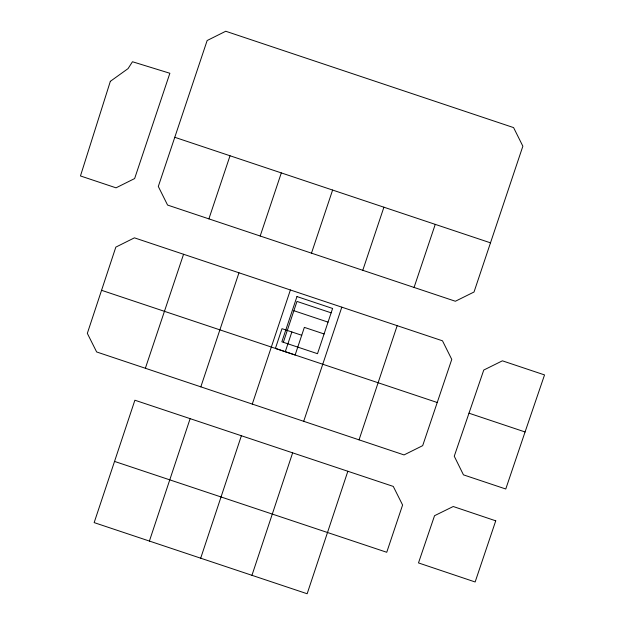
<?xml version="1.0" encoding="UTF-8"?>
<svg xmlns="http://www.w3.org/2000/svg" width="625" height="625" viewBox="0 0 625 625"><rect width="100%" height="100%" fill="white"/><g stroke="black" fill="none" stroke-linecap="round" stroke-linejoin="round"><path stroke-width="0.94" d="M114.539 461.414L134.883 400.219L393.273 486.414L402.594 505.016L386.742 552.273L114.539 461.414L94.156 522.609L307.156 593.75L347.844 471.273M149.398 541.078L190.133 418.648M241.383 435.742L200.695 558.18M292.641 452.844L251.953 575.32M174.781 137.297L207.148 40.523L225.742 31.25L513.586 127.602L522.859 146.195L474.023 292.008L455.383 301.25L167.578 205.062L158.305 186.469L174.781 137.297L490.492 242.836M183.555 254.281L145.367 368.266L96.648 351.961L87.328 333.367L115.828 247.125L134.422 237.844L442.484 340.812L451.766 359.406L422.688 445.648L404.047 454.922L145.367 368.266M200.82 386.867L238.969 272.789M252.281 404.086L290.391 289.969M283.344 342.289L296.984 301.422L331.141 312.836M285.273 351.703L291.859 331.969M303.703 421.312L341.812 307.156M359.031 439.867L397.18 325.664M208.891 218.875L230.023 155.766M260.188 236.016L281.32 172.906M311.484 253.156L332.617 190.047M362.781 270.297L383.914 207.188M414.07 287.438L435.25 224.367M525.07 431.961L505.766 489L463.453 474.852L454.258 456.211L483.758 370.055L502.391 360.82L544.539 374.922L525.07 431.961L468.984 413.195M293.883 310.719L328.039 322.125M324.094 333.961L304.359 327.375L295.141 354.992L275.406 348.406L281.992 328.68L301.727 335.266M101.562 290.305L437.242 402.508M110.336 81.336L80.461 175.953L116.039 187.836L134.633 178.562L169.867 73.266L132.469 61.742L128.062 68.609L110.336 81.336M296.961 296.562L281.859 341.797L317.5 353.695L332.602 308.461L296.961 296.562M495.734 520.82L475.148 581.977L418.484 562.922L434.539 515.703L453.219 506.508L495.734 520.82"/></g></svg>
